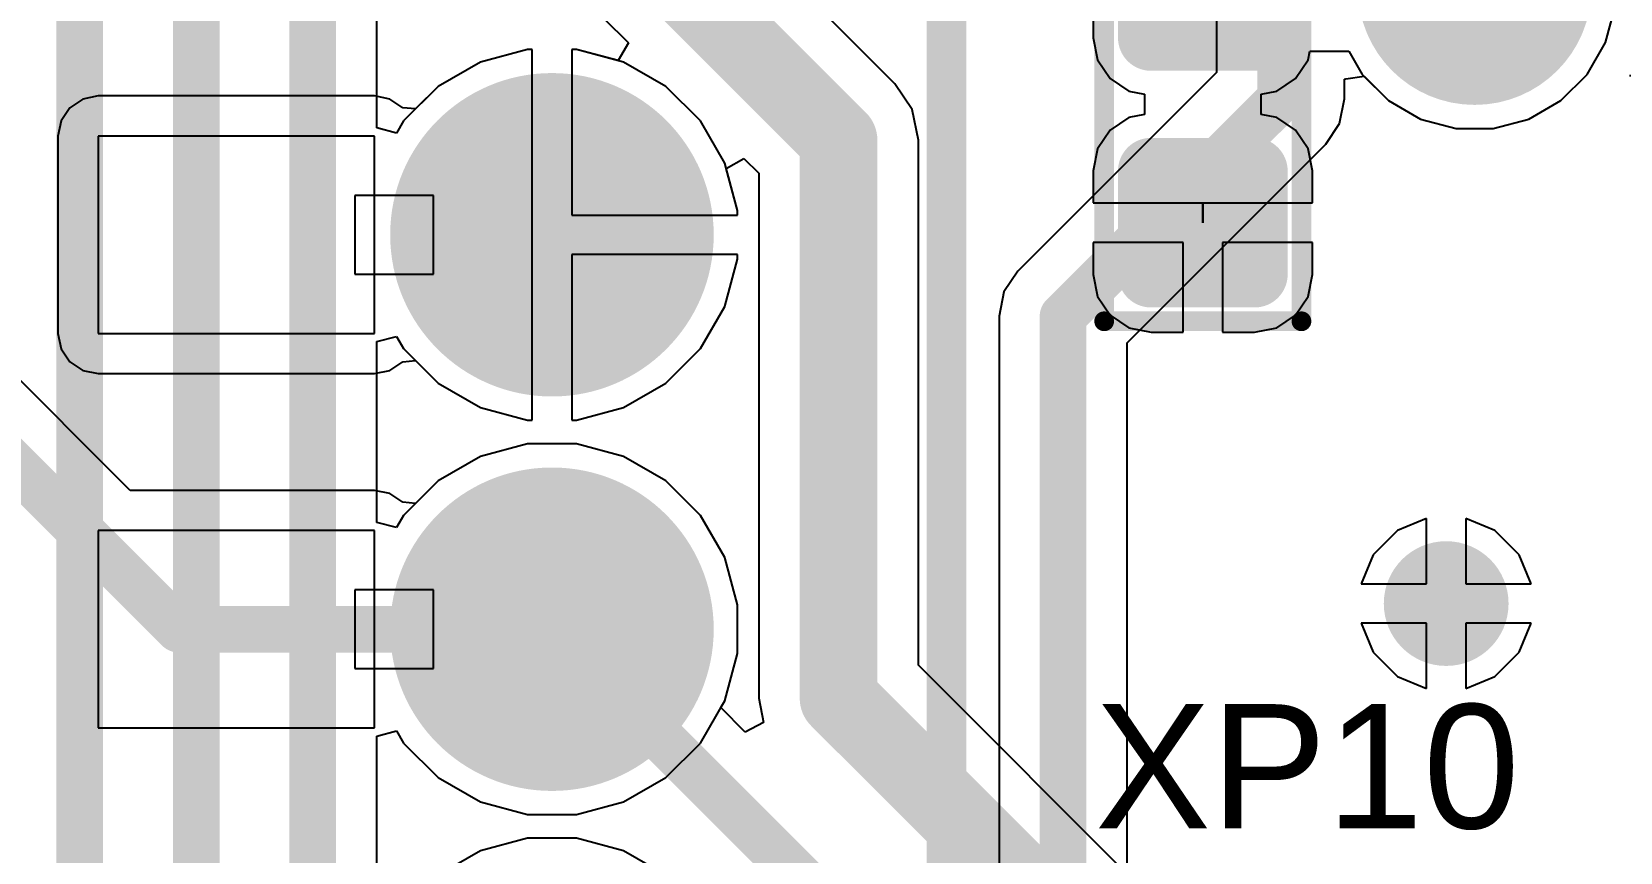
# Model space of a CAD drawing. Header units: inches. Extents: x -0.01 to 4.3, y -0.01 to 7.88.
# Drawn here: x 3.6205 to 4.0231, y 4.525 to 4.733 of the extents above; entities that cross this region are included whole.
import ezdxf

# ---------------------------------------------------------------- set-up
doc = ezdxf.new("R2010")
doc.units = ezdxf.units.IN
doc.header["$MEASUREMENT"] = 0
for name, color, linetype in [('Bottom Layer', 5, 'Continuous'), ('Bottom Overlay', 54, 'Continuous'), ('Bottom Paste', 16, 'Continuous'), ('Bottom Solder', 6, 'Continuous'), ('Mechanical 29', 56, 'Continuous'), ('Multi-Layer', 9, 'Continuous'), ('Pad Holes', 156, 'Continuous'), ('Top Layer', 1, 'Continuous'), ('Top Overlay', 2, 'Continuous'), ('Top Solder', 216, 'Continuous'), ('Via Holes', 16, 'Continuous')]:
    doc.layers.add(name, color=color, linetype=linetype)
doc.styles.add('Arial', font='', dxfattribs={"height": 0.2})
doc.styles.get('Arial').set_extended_font_data('Arial')

# ---------------------------------------------------------------- blocks, each defined once
blk = doc.blocks.new('B___P____4')
at = {"layer": 'Bottom Layer'}
h = blk.add_hatch(color=5, dxfattribs=at)
edge = h.paths.add_edge_path()
edge.add_arc((0.3, 0.85), 0.037, 0, 360)
h = blk.add_hatch(color=5, dxfattribs=at)
edge = h.paths.add_edge_path()
edge.add_arc((0.3, 0.75), 0.037, 0, 360)
at = {"layer": 'Bottom Solder'}
h = blk.add_hatch(color=6, dxfattribs=at)
edge = h.paths.add_edge_path()
edge.add_arc((0.3, 0.85), 0.041, 0, 360)
h = blk.add_hatch(color=6, dxfattribs=at)
edge = h.paths.add_edge_path()
edge.add_arc((0.3, 0.75), 0.041, 0, 360)
at = {"layer": 'Multi-Layer'}
h = blk.add_hatch(color=9, dxfattribs=at)
edge = h.paths.add_edge_path()
edge.add_arc((0.3, 0.85), 0.037, 0, 360)
h = blk.add_hatch(color=9, dxfattribs=at)
edge = h.paths.add_edge_path()
edge.add_arc((0.3, 0.75), 0.037, 0, 360)
at = {"layer": 'Pad Holes'}
h = blk.add_hatch(color=7, dxfattribs=at)
edge = h.paths.add_edge_path()
edge.add_arc((0.3, 0.85), 0.02, 0, 360)
h = blk.add_hatch(color=7, dxfattribs=at)
edge = h.paths.add_edge_path()
edge.add_arc((0.3, 0.75), 0.02, 0, 360)
at = {"layer": 'Top Layer'}
h = blk.add_hatch(color=1, dxfattribs=at)
edge = h.paths.add_edge_path()
edge.add_arc((0.3, 0.85), 0.037, 0, 360)
h = blk.add_hatch(color=1, dxfattribs=at)
edge = h.paths.add_edge_path()
edge.add_arc((0.3, 0.75), 0.037, 0, 360)
at = {"layer": 'Top Solder'}
h = blk.add_hatch(color=216, dxfattribs=at)
edge = h.paths.add_edge_path()
edge.add_arc((0.3, 0.85), 0.041, 0, 360)
h = blk.add_hatch(color=216, dxfattribs=at)
edge = h.paths.add_edge_path()
edge.add_arc((0.3, 0.75), 0.041, 0, 360)
at = {"layer": 'Bottom Layer'}
for p, q in [((0.255, 0.875), (0.185, 0.875)), ((0.185, 0.875), (0.185, 0.825)), ((0.255, 0.825), (0.255, 0.875)), ((0.27, 0.86), (0.25, 0.86)), ((0.25, 0.86), (0.25, 0.84)), ((0.27, 0.84), (0.27, 0.86)), ((0.25, 0.84), (0.27, 0.84)), ((0.185, 0.825), (0.255, 0.825)), ((0.255, 0.775), (0.185, 0.775)), ((0.185, 0.775), (0.185, 0.725)), ((0.255, 0.725), (0.255, 0.775)), ((0.27, 0.76), (0.25, 0.76)), ((0.25, 0.76), (0.25, 0.74)), ((0.27, 0.74), (0.27, 0.76)), ((0.25, 0.74), (0.27, 0.74)), ((0.185, 0.725), (0.255, 0.725))]:
    blk.add_line(p, q, dxfattribs=at)
at = {"layer": 'Top Overlay'}
blk.add_lwpolyline([(0.4, -1.05, 0.01, 0.01, 0), (0.4, 1.05, 0.01, 0.01, 0)], format="xyseb", dxfattribs=at)
blk = doc.blocks.new('R0603_B_22')
at = {"layer": 'Bottom Layer'}
h = blk.add_hatch(color=5, dxfattribs=at)
edge = h.paths.add_edge_path()
edge.add_arc((-0.013125, 0.016875), 0.004375, 180, 270)
edge.add_line((-0.013125, 0.0125), (0.013125, 0.0125))
edge.add_arc((0.013125, 0.016875), 0.004375, 270, 360)
edge.add_line((0.0175, 0.016875), (0.0175, 0.043125))
edge.add_arc((0.013125, 0.043125), 0.004375, 0, 90)
edge.add_line((0.013125, 0.0475), (-0.013125, 0.0475))
edge.add_arc((-0.013125, 0.043125), 0.004375, 90, 180)
edge.add_line((-0.0175, 0.043125), (-0.0175, 0.016875))
h = blk.add_hatch(color=5, dxfattribs=at)
edge = h.paths.add_edge_path()
edge.add_arc((-0.013125, -0.043125), 0.004375, 180, 270)
edge.add_line((-0.013125, -0.0475), (0.013125, -0.0475))
edge.add_arc((0.013125, -0.043125), 0.004375, 270, 360)
edge.add_line((0.0175, -0.043125), (0.0175, -0.016875))
edge.add_arc((0.013125, -0.016875), 0.004375, 0, 90)
edge.add_line((0.013125, -0.0125), (-0.013125, -0.0125))
edge.add_arc((-0.013125, -0.016875), 0.004375, 90, 180)
edge.add_line((-0.0175, -0.016875), (-0.0175, -0.043125))
at = {"layer": 'Bottom Paste'}
h = blk.add_hatch(color=16, dxfattribs=at)
edge = h.paths.add_edge_path()
edge.add_arc((-0.013125, 0.016875), 0.004375, 180, 270)
edge.add_line((-0.013125, 0.0125), (0.013125, 0.0125))
edge.add_arc((0.013125, 0.016875), 0.004375, 270, 360)
edge.add_line((0.0175, 0.016875), (0.0175, 0.043125))
edge.add_arc((0.013125, 0.043125), 0.004375, 0, 90)
edge.add_line((0.013125, 0.0475), (-0.013125, 0.0475))
edge.add_arc((-0.013125, 0.043125), 0.004375, 90, 180)
edge.add_line((-0.0175, 0.043125), (-0.0175, 0.016875))
h = blk.add_hatch(color=16, dxfattribs=at)
edge = h.paths.add_edge_path()
edge.add_arc((-0.013125, -0.043125), 0.004375, 180, 270)
edge.add_line((-0.013125, -0.0475), (0.013125, -0.0475))
edge.add_arc((0.013125, -0.043125), 0.004375, 270, 360)
edge.add_line((0.0175, -0.043125), (0.0175, -0.016875))
edge.add_arc((0.013125, -0.016875), 0.004375, 0, 90)
edge.add_line((0.013125, -0.0125), (-0.013125, -0.0125))
edge.add_arc((-0.013125, -0.016875), 0.004375, 90, 180)
edge.add_line((-0.0175, -0.016875), (-0.0175, -0.043125))
at = {"layer": 'Bottom Solder'}
h = blk.add_hatch(color=6, dxfattribs=at)
edge = h.paths.add_edge_path()
edge.add_arc((-0.013125, 0.016875), 0.008375, 180, 270)
edge.add_line((-0.013125, 0.0085), (0.013125, 0.0085))
edge.add_arc((0.013125, 0.016875), 0.008375, 270, 360)
edge.add_line((0.0215, 0.016875), (0.0215, 0.043125))
edge.add_arc((0.013125, 0.043125), 0.008375, 0, 90)
edge.add_line((0.013125, 0.0515), (-0.013125, 0.0515))
edge.add_arc((-0.013125, 0.043125), 0.008375, 90, 180)
edge.add_line((-0.0215, 0.043125), (-0.0215, 0.016875))
h = blk.add_hatch(color=6, dxfattribs=at)
edge = h.paths.add_edge_path()
edge.add_arc((-0.013125, -0.043125), 0.008375, 180, 270)
edge.add_line((-0.013125, -0.0515), (0.013125, -0.0515))
edge.add_arc((0.013125, -0.043125), 0.008375, 270, 360)
edge.add_line((0.0215, -0.043125), (0.0215, -0.016875))
edge.add_arc((0.013125, -0.016875), 0.008375, 0, 90)
edge.add_line((0.013125, -0.0085), (-0.013125, -0.0085))
edge.add_arc((-0.013125, -0.016875), 0.008375, 90, 180)
edge.add_line((-0.0215, -0.016875), (-0.0215, -0.043125))
at = {"layer": 'Bottom Overlay'}
for points in [[(-0.025, 0.055, 0.005, 0.005, 0), (-0.025, -0.055, 0.005, 0.005, 0)], [(0.025, 0.055, 0.005, 0.005, 0), (-0.025, 0.055, 0.005, 0.005, 0)], [(0.025, 0.055, 0.005, 0.005, 0), (0.025, -0.055, 0.005, 0.005, 0)], [(0.025, -0.055, 0.005, 0.005, 0), (-0.025, -0.055, 0.005, 0.005, 0)]]:
    blk.add_lwpolyline(points, format="xyseb", dxfattribs=at)
for points in [[(-0.02625, 0.055, 0.0025, 0.0025, 1), (-0.02375, 0.055, 0.0025, 0.0025, 1)], [(-0.02625, 0.055, 0.0025, 0.0025, 1), (-0.02375, 0.055, 0.0025, 0.0025, 1)], [(0.02375, 0.055, 0.0025, 0.0025, 1), (0.02625, 0.055, 0.0025, 0.0025, 1)], [(0.02375, 0.055, 0.0025, 0.0025, 1), (0.02625, 0.055, 0.0025, 0.0025, 1)], [(-0.02625, -0.055, 0.0025, 0.0025, 1), (-0.02375, -0.055, 0.0025, 0.0025, 1)], [(-0.02625, -0.055, 0.0025, 0.0025, 1), (-0.02375, -0.055, 0.0025, 0.0025, 1)], [(0.02375, -0.055, 0.0025, 0.0025, 1), (0.02625, -0.055, 0.0025, 0.0025, 1)], [(0.02375, -0.055, 0.0025, 0.0025, 1), (0.02625, -0.055, 0.0025, 0.0025, 1)]]:
    blk.add_lwpolyline(points, format="xyseb", close=True, dxfattribs=at)
blk = doc.blocks.new('______3___27')
at = {"layer": 'Bottom Layer'}
h = blk.add_hatch(color=5, dxfattribs=at)
edge = h.paths.add_edge_path()
edge.add_arc((-0.06208665, -0.01279535), 0.0127952, 180, 270)
edge.add_line((-0.06208665, -0.02559055), (-0.03649595, -0.02559055))
edge.add_arc((-0.03649595, -0.01279535), 0.0127952, 270, 360)
edge.add_line((-0.02370075, -0.01279535), (-0.02370075, 0.01279535))
edge.add_arc((-0.03649595, 0.01279535), 0.0127952, 0, 90)
edge.add_line((-0.03649595, 0.02559055), (-0.06208665, 0.02559055))
edge.add_arc((-0.06208665, 0.01279535), 0.0127952, 90, 180)
edge.add_line((-0.07488185, 0.01279535), (-0.07488185, -0.01279535))
h = blk.add_hatch(color=5, dxfattribs=at)
edge = h.paths.add_edge_path()
edge.add_arc((0.0492913, 0), 0.0255905, 0, 360)
at = {"layer": 'Bottom Solder'}
h = blk.add_hatch(color=6, dxfattribs=at)
edge = h.paths.add_edge_path()
edge.add_arc((-0.06208665, -0.01279535), 0.0167952, 180, 270)
edge.add_line((-0.06208665, -0.02959055), (-0.03649595, -0.02959055))
edge.add_arc((-0.03649595, -0.01279535), 0.0167952, 270, 360)
edge.add_line((-0.01970075, -0.01279535), (-0.01970075, 0.01279535))
edge.add_arc((-0.03649595, 0.01279535), 0.0167952, 0, 90)
edge.add_line((-0.03649595, 0.02959055), (-0.06208665, 0.02959055))
edge.add_arc((-0.06208665, 0.01279535), 0.0167952, 90, 180)
edge.add_line((-0.07888185, 0.01279535), (-0.07888185, -0.01279535))
h = blk.add_hatch(color=6, dxfattribs=at)
edge = h.paths.add_edge_path()
edge.add_arc((0.0492913, 0), 0.0295905, 0, 360)
at = {"layer": 'Multi-Layer'}
h = blk.add_hatch(color=9, dxfattribs=at)
edge = h.paths.add_edge_path()
edge.add_arc((-0.06208665, -0.01279535), 0.0127952, 180, 270)
edge.add_line((-0.06208665, -0.02559055), (-0.03649595, -0.02559055))
edge.add_arc((-0.03649595, -0.01279535), 0.0127952, 270, 360)
edge.add_line((-0.02370075, -0.01279535), (-0.02370075, 0.01279535))
edge.add_arc((-0.03649595, 0.01279535), 0.0127952, 0, 90)
edge.add_line((-0.03649595, 0.02559055), (-0.06208665, 0.02559055))
edge.add_arc((-0.06208665, 0.01279535), 0.0127952, 90, 180)
edge.add_line((-0.07488185, 0.01279535), (-0.07488185, -0.01279535))
h = blk.add_hatch(color=9, dxfattribs=at)
edge = h.paths.add_edge_path()
edge.add_arc((0.0492913, 0), 0.0255905, 0, 360)
at = {"layer": 'Pad Holes'}
h = blk.add_hatch(color=7, dxfattribs=at)
edge = h.paths.add_edge_path()
edge.add_arc((-0.0492913, 0), 0.015748, 0, 360)
h = blk.add_hatch(color=7, dxfattribs=at)
edge = h.paths.add_edge_path()
edge.add_arc((0.0492913, 0), 0.015748, 0, 360)
at = {"layer": 'Top Layer'}
h = blk.add_hatch(color=1, dxfattribs=at)
edge = h.paths.add_edge_path()
edge.add_arc((-0.06208665, -0.01279535), 0.0127952, 180, 270)
edge.add_line((-0.06208665, -0.02559055), (-0.03649595, -0.02559055))
edge.add_arc((-0.03649595, -0.01279535), 0.0127952, 270, 360)
edge.add_line((-0.02370075, -0.01279535), (-0.02370075, 0.01279535))
edge.add_arc((-0.03649595, 0.01279535), 0.0127952, 0, 90)
edge.add_line((-0.03649595, 0.02559055), (-0.06208665, 0.02559055))
edge.add_arc((-0.06208665, 0.01279535), 0.0127952, 90, 180)
edge.add_line((-0.07488185, 0.01279535), (-0.07488185, -0.01279535))
h = blk.add_hatch(color=1, dxfattribs=at)
edge = h.paths.add_edge_path()
edge.add_arc((0.0492913, 0), 0.0255905, 0, 360)
at = {"layer": 'Top Solder'}
h = blk.add_hatch(color=216, dxfattribs=at)
edge = h.paths.add_edge_path()
edge.add_arc((-0.06208665, -0.01279535), 0.0167952, 180, 270)
edge.add_line((-0.06208665, -0.02959055), (-0.03649595, -0.02959055))
edge.add_arc((-0.03649595, -0.01279535), 0.0167952, 270, 360)
edge.add_line((-0.01970075, -0.01279535), (-0.01970075, 0.01279535))
edge.add_arc((-0.03649595, 0.01279535), 0.0167952, 0, 90)
edge.add_line((-0.03649595, 0.02959055), (-0.06208665, 0.02959055))
edge.add_arc((-0.06208665, 0.01279535), 0.0167952, 90, 180)
edge.add_line((-0.07888185, 0.01279535), (-0.07888185, -0.01279535))
h = blk.add_hatch(color=216, dxfattribs=at)
edge = h.paths.add_edge_path()
edge.add_arc((0.0492913, 0), 0.0295905, 0, 360)
at = {"layer": 'Mechanical 29'}
for points in [[(0.0590551, 0, 0.007874, 0.007874, 1), (-0.0590551, 0, 0.007874, 0.007874, 1)], [(-0.0610236, 0, 0.003937, 0.003937, 1), (-0.0570866, 0, 0.003937, 0.003937, 1)], [(0.0570866, 0, 0.003937, 0.003937, 1), (0.0610236, 0, 0.003937, 0.003937, 1)]]:
    blk.add_lwpolyline(points, format="xyseb", close=True, dxfattribs=at)
at = {"layer": 'Top Overlay'}
for points in [[(-0.0605917, 0.0367512, 0.0059055, 0.0059055, -0.4907147700070485), (0.050796, 0.0494143, 0.0059055, 0.0059055, 0)], [(0.0511811, 0.0384023, 0.0059055, 0.0059055, 0), (0.0511811, 0.0472441, 0.0059055, 0.0059055, 0)], [(0.0513177, -0.0488722, 0.0059055, 0.0059055, -0.4940126312439932), (-0.0605917, -0.0367512, 0.0059055, 0.0059055, 0)], [(0.0511811, -0.0472441, 0.0059055, 0.0059055, 0), (0.0511811, -0.0384023, 0.0059055, 0.0059055, 0)]]:
    blk.add_lwpolyline(points, format="xyseb", dxfattribs=at)
for points in [[(0.0493196, 0.0494143, 0.0029527, 0.0029527, 1), (0.0522724, 0.0494143, 0.0029527, 0.0029527, 1)], [(0.0497047, 0.0472441, 0.0029527, 0.0029527, 1), (0.0526575, 0.0472441, 0.0029527, 0.0029527, 1)], [(0.0497047, 0.0384023, 0.0029527, 0.0029527, 1), (0.0526575, 0.0384023, 0.0029527, 0.0029527, 1)], [(-0.0620681, 0.0367512, 0.0029527, 0.0029527, 1), (-0.0591153, 0.0367512, 0.0029527, 0.0029527, 1)], [(-0.0620681, -0.0367512, 0.0029527, 0.0029527, 1), (-0.0591153, -0.0367512, 0.0029527, 0.0029527, 1)], [(0.0497047, -0.0384023, 0.0029527, 0.0029527, 1), (0.0526575, -0.0384023, 0.0029527, 0.0029527, 1)], [(0.0497047, -0.0472441, 0.0029527, 0.0029527, 1), (0.0526575, -0.0472441, 0.0029527, 0.0029527, 1)], [(0.0498413, -0.0488722, 0.0029527, 0.0029527, 1), (0.0527941, -0.0488722, 0.0029527, 0.0029527, 1)]]:
    blk.add_lwpolyline(points, format="xyseb", close=True, dxfattribs=at)
at = {"layer": 'Top Overlay', "style": 'Arial'}
blk.add_text('.', height=0.003937, dxfattribs=at).set_placement((0.0706787, 0.0391827))

msp = doc.modelspace()

# ---------------------------------------------------------------- hatches: boundary and pattern name
at = {"layer": 'Bottom Layer'}
h = msp.add_hatch(color=5, dxfattribs=at)
edge = h.paths.add_edge_path()
edge.add_arc((3.979, 4.588), 0.011811, 0, 360)
at = {"layer": 'Bottom Solder'}
h = msp.add_hatch(color=6, dxfattribs=at)
edge = h.paths.add_edge_path()
edge.add_arc((3.979, 4.588), 0.015811, 0, 360)
at = {"layer": 'Top Layer'}
h = msp.add_hatch(color=1, dxfattribs=at)
edge = h.paths.add_edge_path()
edge.add_arc((3.979, 4.588), 0.011811, 0, 360)
at = {"layer": 'Top Solder'}
h = msp.add_hatch(color=216, dxfattribs=at)
edge = h.paths.add_edge_path()
edge.add_arc((3.979, 4.588), 0.015811, 0, 360)
at = {"layer": 'Via Holes'}
h = msp.add_hatch(color=7, dxfattribs=at)
edge = h.paths.add_edge_path()
edge.add_arc((3.979, 4.588), 0.0059055, 0, 360)

# ---------------------------------------------------------------- linework, layer by layer
at = {"layer": 'Bottom Layer'}
for p, q in [((3.8393056, 4.7197837), (3.7960038, 4.7630855)), ((3.8895411, 4.7576918), (3.8895411, 4.7314418)), ((4.0193855, 4.7302783), (4.0218109, 4.7393301)), ((3.7655068, 4.7363601), (3.7717244, 4.7301425)), ((3.8895411, 4.7314418), (3.8906568, 4.725833)), ((3.7461745, 4.7284961), (3.7342209, 4.7252932)), ((3.7473622, 4.7284961), (3.7461745, 4.7284961)), ((3.7473622, 4.6814961), (3.7473622, 4.7284961)), ((3.7585499, 4.7284961), (3.7573622, 4.7284961)), ((3.7573622, 4.7284961), (3.7573622, 4.6864961)), ((3.7691362, 4.7256596), (3.7585499, 4.7284961)), ((3.7717244, 4.7301425), (3.7691362, 4.7256596)), ((3.9439886, 4.725833), (3.9444344, 4.7280741)), ((3.9444344, 4.7280741), (3.9543279, 4.7280741)), ((3.9543279, 4.7280741), (3.9577409, 4.7221626)), ((4.0146999, 4.7221626), (4.0193855, 4.7302783)), ((3.7342209, 4.7252932), (3.7235035, 4.7191055)), ((3.8906568, 4.725833), (3.8938339, 4.721078)), ((3.9408115, 4.721078), (3.9439886, 4.725833)), ((3.7235035, 4.7191055), (3.7177871, 4.7133891)), ((3.8436912, 4.7132203), (3.8393056, 4.7197837)), ((3.8938339, 4.721078), (3.8985889, 4.7179009)), ((3.9360565, 4.7179009), (3.9408115, 4.721078)), ((3.9577409, 4.7221626), (3.9643673, 4.7155362)), ((4.0080735, 4.7155362), (4.0146999, 4.7221626)), ((3.6334604, 4.7159159), (3.6301526, 4.7137057)), ((3.6373622, 4.716692), (3.6334604, 4.7159159)), ((3.7073622, 4.716692), (3.6373622, 4.716692)), ((3.711264, 4.7159159), (3.7073622, 4.716692)), ((3.7145717, 4.7137058), (3.711264, 4.7159159)), ((3.8985889, 4.7179009), (3.9025358, 4.7171158)), ((3.9025358, 4.7171158), (3.9025358, 4.7120178)), ((3.9321096, 4.7171158), (3.9360565, 4.7179009)), ((3.9321096, 4.7120178), (3.9321096, 4.7171158)), ((3.9643673, 4.7155362), (3.972483, 4.7108506)), ((3.9999578, 4.7108506), (4.0080735, 4.7155362)), ((3.6279424, 4.7103979), (3.6271663, 4.7064961)), ((3.6301526, 4.7137057), (3.6279424, 4.7103979)), ((3.7177871, 4.7133891), (3.7145717, 4.7137058)), ((3.8452312, 4.7054781), (3.8436912, 4.7132203)), ((3.8985889, 4.7112327), (3.8938339, 4.7080556)), ((3.9025358, 4.7120178), (3.8985889, 4.7112327)), ((3.9360565, 4.7112327), (3.9321096, 4.7120178)), ((3.9408115, 4.7080556), (3.9360565, 4.7112327)), ((3.972483, 4.7108506), (3.9815348, 4.7084252)), ((3.990906, 4.7084252), (3.9999578, 4.7108506)), ((3.6271663, 4.7064961), (3.6271663, 4.6564961)), ((3.8938339, 4.7080556), (3.8906568, 4.7033006)), ((3.9439886, 4.7033006), (3.9408115, 4.7080556)), ((3.9815348, 4.7084252), (3.990906, 4.7084252)), ((3.8452312, 4.5723564), (3.8452312, 4.7054781)), ((3.8906568, 4.7033006), (3.8895411, 4.6976918)), ((3.9451043, 4.6976918), (3.9439886, 4.7033006)), ((3.7965257, 4.6982701), (3.8010086, 4.7008583)), ((3.7993622, 4.6876838), (3.7965257, 4.6982701)), ((3.8010086, 4.7008583), (3.8047688, 4.6970981)), ((3.8047688, 4.6970981), (3.8047688, 4.5639764)), ((3.8895411, 4.6976918), (3.8895411, 4.6895669)), ((3.9451043, 4.6895669), (3.9451043, 4.6976918)), ((3.7573622, 4.6864961), (3.7993622, 4.6864961)), ((3.7993622, 4.6864961), (3.7993622, 4.6876838)), ((3.8895411, 4.6895669), (3.9173228, 4.6895669)), ((3.9173228, 4.6895669), (3.9173228, 4.6845669)), ((3.9173228, 4.6845669), (3.9173228, 4.6895669)), ((3.9173228, 4.6895669), (3.9451043, 4.6895669)), ((3.9173228, 4.6845669), (3.9173228, 4.6845669)), ((3.7473622, 4.6344961), (3.7473622, 4.6814961)), ((3.9123228, 4.6795669), (3.8895411, 4.6795669)), ((3.8895411, 4.6795669), (3.8895411, 4.6714418)), ((3.9123228, 4.6567852), (3.9123228, 4.6795669)), ((3.9451043, 4.6795669), (3.9223228, 4.6795669)), ((3.9223228, 4.6795669), (3.9223228, 4.6567852)), ((3.9451043, 4.6714418), (3.9451043, 4.6795669)), ((3.7993622, 4.6764961), (3.7573622, 4.6764961)), ((3.7573622, 4.6764961), (3.7573622, 4.6344961)), ((3.7961593, 4.6633548), (3.7993622, 4.6753084)), ((3.7993622, 4.6753084), (3.7993622, 4.6764961)), ((3.8895411, 4.6714418), (3.8906568, 4.665833)), ((3.9439886, 4.665833), (3.9451043, 4.6714418)), ((3.7899716, 4.6526374), (3.7961593, 4.6633548)), ((3.8906568, 4.665833), (3.8938339, 4.661078)), ((3.9408115, 4.661078), (3.9439886, 4.665833)), ((3.6454985, 4.616692), (3.6034635, 4.658727)), ((3.8938339, 4.661078), (3.8985889, 4.6579009)), ((3.9360565, 4.6579009), (3.9408115, 4.661078)), ((3.6271663, 4.6564961), (3.6279424, 4.6525943)), ((3.8985889, 4.6579009), (3.9041977, 4.6567852)), ((3.9041977, 4.6567852), (3.9123228, 4.6567852)), ((3.9223228, 4.6567852), (3.9304477, 4.6567852)), ((3.9304477, 4.6567852), (3.9360565, 4.6579009)), ((3.6279424, 4.6525943), (3.6301526, 4.6492865)), ((3.7812209, 4.6438867), (3.7899716, 4.6526374)), ((3.6301526, 4.6492865), (3.6334604, 4.6470763)), ((3.6334604, 4.6470763), (3.6373622, 4.6463002)), ((3.6373622, 4.6463002), (3.7073622, 4.6463002)), ((3.7073622, 4.6463002), (3.711264, 4.6470763)), ((3.711264, 4.6470763), (3.7145717, 4.6492864)), ((3.7145717, 4.6492864), (3.7177871, 4.6496031)), ((3.7177871, 4.6496031), (3.7235035, 4.6438867)), ((3.7235035, 4.6438867), (3.7342209, 4.637699)), ((3.7705035, 4.637699), (3.7812209, 4.6438867)), ((3.7342209, 4.637699), (3.7461745, 4.6344961)), ((3.7461745, 4.6344961), (3.7473622, 4.6344961)), ((3.7573622, 4.6344961), (3.7585499, 4.6344961)), ((3.7585499, 4.6344961), (3.7705035, 4.637699)), ((3.7461745, 4.6284961), (3.7342209, 4.6252932)), ((3.7585499, 4.6284961), (3.7461745, 4.6284961)), ((3.7705035, 4.6252932), (3.7585499, 4.6284961)), ((3.7342209, 4.6252932), (3.7235035, 4.6191055)), ((3.7812209, 4.6191055), (3.7705035, 4.6252932)), ((3.7235035, 4.6191055), (3.7177871, 4.6133891)), ((3.7899716, 4.6103548), (3.7812209, 4.6191055)), ((3.7073622, 4.616692), (3.6454985, 4.616692)), ((3.711264, 4.6159159), (3.7073622, 4.616692)), ((3.7145717, 4.6137058), (3.711264, 4.6159159)), ((3.7177871, 4.6133891), (3.7145717, 4.6137058)), ((3.7961593, 4.5996374), (3.7899716, 4.6103548)), ((3.9666451, 4.6064905), (3.9605095, 4.6003549)), ((3.974, 4.609537), (3.9666451, 4.6064905)), ((3.974, 4.593), (3.974, 4.609537)), ((3.9913549, 4.6064905), (3.984, 4.609537)), ((3.984, 4.609537), (3.984, 4.593)), ((3.9974905, 4.6003549), (3.9913549, 4.6064905)), ((3.7993622, 4.5876838), (3.7961593, 4.5996374)), ((3.9605095, 4.6003549), (3.957463, 4.593)), ((4.000537, 4.593), (3.9974905, 4.6003549)), ((3.957463, 4.593), (3.974, 4.593)), ((3.984, 4.593), (4.000537, 4.593)), ((3.7993622, 4.5753084), (3.7993622, 4.5876838)), ((3.974, 4.583), (3.957463, 4.583)), ((3.957463, 4.583), (3.9605095, 4.5756451)), ((3.974, 4.566463), (3.974, 4.583)), ((4.000537, 4.583), (3.984, 4.583)), ((3.984, 4.583), (3.984, 4.566463)), ((3.9974905, 4.5756451), (4.000537, 4.583)), ((3.7961593, 4.5633548), (3.7993622, 4.5753084)), ((3.9605095, 4.5756451), (3.9666451, 4.5695095)), ((3.9913549, 4.5695095), (3.9974905, 4.5756451)), ((3.9239009, 4.4936867), (3.8452312, 4.5723564)), ((3.9666451, 4.5695095), (3.974, 4.566463)), ((3.984, 4.566463), (3.9913549, 4.5695095)), ((3.7951632, 4.5616295), (3.7961593, 4.5633548)), ((3.8013728, 4.5554199), (3.7951632, 4.5616295)), ((3.8047688, 4.5639764), (3.8059808, 4.557883)), ((3.8059808, 4.557883), (3.8013728, 4.5554199))]:
    msp.add_line(p, q, dxfattribs=at)
for points in [[(3.7523622, 4.7781159, 0.019685, 0.019685, 0), (3.825, 4.7054781, 0.019685, 0.019685, 0)], [(3.825, 4.5639764, 0.019685, 0.019685, 0), (3.825, 4.7054781, 0.019685, 0.019685, 0)], [(3.5919963, 4.6472598, 0.011811, 0.011811, 0), (3.65776, 4.5814961, 0.011811, 0.011811, 0)], [(3.65776, 4.5814961, 0.011811, 0.011811, 0), (3.7523622, 4.5814961, 0.011811, 0.011811, 0)], [(3.7523622, 4.5814961, 0.011811, 0.011811, 0), (3.8759059, 4.4579524, 0.011811, 0.011811, 0)], [(3.825, 4.5639764, 0.019685, 0.019685, 0), (3.9370079, 4.4519685, 0.019685, 0.019685, 0)]]:
    msp.add_lwpolyline(points, format="xyseb", dxfattribs=at)
for points in [[(3.8200788, 4.7054781, 0.0098425, 0.0098425, 1), (3.8299212, 4.7054781, 0.0098425, 0.0098425, 1)], [(3.8200788, 4.7054781, 0.0098425, 0.0098425, 1), (3.8299212, 4.7054781, 0.0098425, 0.0098425, 1)], [(3.6548073, 4.5814961, 0.0059055, 0.0059055, 1), (3.6607127, 4.5814961, 0.0059055, 0.0059055, 1)], [(3.6548073, 4.5814961, 0.0059055, 0.0059055, 1), (3.6607127, 4.5814961, 0.0059055, 0.0059055, 1)], [(3.7494095, 4.5814961, 0.0059055, 0.0059055, 1), (3.7553149, 4.5814961, 0.0059055, 0.0059055, 1)], [(3.7494095, 4.5814961, 0.0059055, 0.0059055, 1), (3.7553149, 4.5814961, 0.0059055, 0.0059055, 1)], [(3.8200788, 4.5639764, 0.0098425, 0.0098425, 1), (3.8299212, 4.5639764, 0.0098425, 0.0098425, 1)], [(3.8200788, 4.5639764, 0.0098425, 0.0098425, 1), (3.8299212, 4.5639764, 0.0098425, 0.0098425, 1)]]:
    msp.add_lwpolyline(points, format="xyseb", close=True, dxfattribs=at)
at = {"layer": 'Top Layer'}
for p, q in [((3.9207907, 4.9525109), (3.9207907, 4.7226651)), ((3.7079573, 4.7085847), (3.7079573, 4.7544075)), ((4.0193855, 4.7302783), (4.0218109, 4.7393301)), ((3.7461745, 4.7284961), (3.7342209, 4.7252932)), ((3.7473622, 4.7284961), (3.7461745, 4.7284961)), ((3.7473622, 4.6814961), (3.7473622, 4.7284961)), ((3.7585499, 4.7284961), (3.7573622, 4.7284961)), ((3.7573622, 4.7284961), (3.7573622, 4.6864961)), ((3.7705035, 4.7252932), (3.7585499, 4.7284961)), ((4.0146999, 4.7221626), (4.0193855, 4.7302783)), ((3.7342209, 4.7252932), (3.7235035, 4.7191055)), ((3.7812209, 4.7191055), (3.7705035, 4.7252932)), ((3.9207907, 4.7226651), (3.8704226, 4.672297)), ((3.7235035, 4.7191055), (3.7147528, 4.7103548)), ((3.7899716, 4.7103548), (3.7812209, 4.7191055)), ((3.9532249, 4.7209525), (3.9535422, 4.7210375)), ((3.9532249, 4.7159478), (3.9532249, 4.7209525)), ((3.9535422, 4.7210375), (3.9582249, 4.7216786)), ((3.9582249, 4.7216786), (3.9643673, 4.7155362)), ((4.0080735, 4.7155362), (4.0146999, 4.7221626)), ((3.9519904, 4.7097418), (3.9532249, 4.7159478)), ((3.9643673, 4.7155362), (3.972483, 4.7108506)), ((3.9999578, 4.7108506), (4.0080735, 4.7155362)), ((3.7147528, 4.7103548), (3.7129573, 4.707245)), ((3.7961593, 4.6996374), (3.7899716, 4.7103548)), ((3.972483, 4.7108506), (3.9815348, 4.7084252)), ((3.990906, 4.7084252), (3.9999578, 4.7108506)), ((3.7129573, 4.707245), (3.7079573, 4.7085847)), ((3.948475, 4.7044806), (3.9519904, 4.7097418)), ((3.9815348, 4.7084252), (3.990906, 4.7084252)), ((3.8981069, 4.6541125), (3.948475, 4.7044806)), ((3.7993622, 4.6876838), (3.7961593, 4.6996374)), ((3.7573622, 4.6864961), (3.7993622, 4.6864961)), ((3.7993622, 4.6864961), (3.7993622, 4.6876838)), ((3.7473622, 4.6344961), (3.7473622, 4.6814961)), ((3.7993622, 4.6764961), (3.7573622, 4.6764961)), ((3.7573622, 4.6764961), (3.7573622, 4.6344961)), ((3.7961593, 4.6633548), (3.7993622, 4.6753084)), ((3.7993622, 4.6753084), (3.7993622, 4.6764961)), ((3.8704226, 4.672297), (3.8669072, 4.6670358)), ((3.8669072, 4.6670358), (3.8656727, 4.6608298)), ((3.7899716, 4.6526374), (3.7961593, 4.6633548)), ((3.8656727, 4.6608298), (3.8656727, 4.217741)), ((3.7079577, 4.6544068), (3.7129577, 4.6557465)), ((3.7079577, 4.6085854), (3.7079577, 4.6544068)), ((3.7129577, 4.6557465), (3.7147528, 4.6526374)), ((3.8981069, 4.4880521), (3.8981069, 4.6541125)), ((3.7147528, 4.6526374), (3.7235035, 4.6438867)), ((3.7812209, 4.6438867), (3.7899716, 4.6526374)), ((3.7235035, 4.6438867), (3.7342209, 4.637699)), ((3.7705035, 4.637699), (3.7812209, 4.6438867)), ((3.7342209, 4.637699), (3.7461745, 4.6344961)), ((3.7461745, 4.6344961), (3.7473622, 4.6344961)), ((3.7573622, 4.6344961), (3.7585499, 4.6344961)), ((3.7585499, 4.6344961), (3.7705035, 4.637699)), ((3.7461745, 4.6284961), (3.7342209, 4.6252932)), ((3.7585499, 4.6284961), (3.7461745, 4.6284961)), ((3.7705035, 4.6252932), (3.7585499, 4.6284961)), ((3.7342209, 4.6252932), (3.7235035, 4.6191055)), ((3.7812209, 4.6191055), (3.7705035, 4.6252932)), ((3.7235035, 4.6191055), (3.7147528, 4.6103548)), ((3.7899716, 4.6103548), (3.7812209, 4.6191055)), ((3.7147528, 4.6103548), (3.7129577, 4.6072457)), ((3.7961593, 4.5996374), (3.7899716, 4.6103548)), ((3.7129577, 4.6072457), (3.7079577, 4.6085854)), ((3.9666451, 4.6064905), (3.9605095, 4.6003549)), ((3.974, 4.609537), (3.9666451, 4.6064905)), ((3.974, 4.593), (3.974, 4.609537)), ((3.9913549, 4.6064905), (3.984, 4.609537)), ((3.984, 4.609537), (3.984, 4.593)), ((3.9974905, 4.6003549), (3.9913549, 4.6064905)), ((3.7993622, 4.5876838), (3.7961593, 4.5996374)), ((3.9605095, 4.6003549), (3.957463, 4.593)), ((4.000537, 4.593), (3.9974905, 4.6003549)), ((3.957463, 4.593), (3.974, 4.593)), ((3.984, 4.593), (4.000537, 4.593)), ((3.7993622, 4.5753084), (3.7993622, 4.5876838)), ((3.974, 4.583), (3.957463, 4.583)), ((3.957463, 4.583), (3.9605095, 4.5756451)), ((3.974, 4.566463), (3.974, 4.583)), ((4.000537, 4.583), (3.984, 4.583)), ((3.984, 4.583), (3.984, 4.566463)), ((3.9974905, 4.5756451), (4.000537, 4.583)), ((3.7961593, 4.5633548), (3.7993622, 4.5753084)), ((3.9605095, 4.5756451), (3.9666451, 4.5695095)), ((3.9913549, 4.5695095), (3.9974905, 4.5756451)), ((3.9666451, 4.5695095), (3.974, 4.566463)), ((3.984, 4.566463), (3.9913549, 4.5695095)), ((3.7899716, 4.5526374), (3.7961593, 4.5633548)), ((3.7079577, 4.5544068), (3.7129577, 4.5557465)), ((3.7079577, 4.5085854), (3.7079577, 4.5544068)), ((3.7129577, 4.5557465), (3.7147528, 4.5526374)), ((3.7147528, 4.5526374), (3.7235035, 4.5438867)), ((3.7812209, 4.5438867), (3.7899716, 4.5526374)), ((3.7235035, 4.5438867), (3.7342209, 4.537699)), ((3.7705035, 4.537699), (3.7812209, 4.5438867)), ((3.7342209, 4.537699), (3.7461745, 4.5344961)), ((3.7585499, 4.5344961), (3.7705035, 4.537699)), ((3.7461745, 4.5344961), (3.7585499, 4.5344961)), ((3.7342209, 4.5252932), (3.7235035, 4.5191055)), ((3.7461745, 4.5284961), (3.7342209, 4.5252932)), ((3.7585499, 4.5284961), (3.7461745, 4.5284961)), ((3.7705035, 4.5252932), (3.7585499, 4.5284961)), ((3.7812209, 4.5191055), (3.7705035, 4.5252932))]:
    msp.add_line(p, q, dxfattribs=at)
for points in [[(3.9370078, 4.7159478, 0.011811, 0.011811, 0), (3.9370078, 5.1657537, 0.011811, 0.011811, 0)], [(3.6326852, 4.6693509, 0.011811, 0.011811, 0), (3.6326852, 4.8310677, 0.011811, 0.011811, 0)], [(3.6622127, 4.6815815, 0.011811, 0.011811, 0), (3.6622127, 4.8188371, 0.011811, 0.011811, 0)], [(3.6917402, 4.6938121, 0.011811, 0.011811, 0), (3.6917402, 4.8066065, 0.011811, 0.011811, 0)], [(3.8818898, 4.6608298, 0.011811, 0.011811, 0), (3.9370078, 4.7159478, 0.011811, 0.011811, 0)], [(3.6917402, 4.6938121, 0.011811, 0.011811, 0), (3.6917406, 4.6938117, 0.011811, 0.011811, 0)], [(3.6917406, 4.5066069, 0.011811, 0.011811, 0), (3.6917406, 4.6938117, 0.011811, 0.011811, 0)], [(3.6622127, 4.6815815, 0.011811, 0.011811, 0), (3.6622131, 4.6815811, 0.011811, 0.011811, 0)], [(3.6622131, 4.5188375, 0.011811, 0.011811, 0), (3.6622131, 4.6815811, 0.011811, 0.011811, 0)], [(3.6326852, 4.6693509, 0.011811, 0.011811, 0), (3.6326856, 4.6693505, 0.011811, 0.011811, 0)], [(3.6326856, 4.5310681, 0.011811, 0.011811, 0), (3.6326856, 4.6693505, 0.011811, 0.011811, 0)], [(3.8818898, 4.2110237, 0.011811, 0.011811, 0), (3.8818898, 4.6608298, 0.011811, 0.011811, 0)], [(3.6326852, 4.5310677, 0.011811, 0.011811, 0), (3.6326856, 4.5310681, 0.011811, 0.011811, 0)], [(3.6326852, 3.9011731, 0.011811, 0.011811, 0), (3.6326852, 4.5310677, 0.011811, 0.011811, 0)]]:
    msp.add_lwpolyline(points, format="xyseb", dxfattribs=at)
for points in [[(3.9340551, 4.7159478, 0.0059055, 0.0059055, 1), (3.9399605, 4.7159478, 0.0059055, 0.0059055, 1)], [(3.9340551, 4.7159478, 0.0059055, 0.0059055, 1), (3.9399605, 4.7159478, 0.0059055, 0.0059055, 1)], [(3.6887875, 4.6938121, 0.0059055, 0.0059055, 1), (3.6946929, 4.6938121, 0.0059055, 0.0059055, 1)], [(3.6887875, 4.6938121, 0.0059055, 0.0059055, 1), (3.6946929, 4.6938121, 0.0059055, 0.0059055, 1)], [(3.6887879, 4.6938117, 0.0059055, 0.0059055, 1), (3.6946933, 4.6938117, 0.0059055, 0.0059055, 1)], [(3.6887879, 4.6938117, 0.0059055, 0.0059055, 1), (3.6946933, 4.6938117, 0.0059055, 0.0059055, 1)], [(3.65926, 4.6815815, 0.0059055, 0.0059055, 1), (3.6651654, 4.6815815, 0.0059055, 0.0059055, 1)], [(3.65926, 4.6815815, 0.0059055, 0.0059055, 1), (3.6651654, 4.6815815, 0.0059055, 0.0059055, 1)], [(3.6592604, 4.6815811, 0.0059055, 0.0059055, 1), (3.6651658, 4.6815811, 0.0059055, 0.0059055, 1)], [(3.6592604, 4.6815811, 0.0059055, 0.0059055, 1), (3.6651658, 4.6815811, 0.0059055, 0.0059055, 1)], [(3.6297325, 4.6693509, 0.0059055, 0.0059055, 1), (3.6356379, 4.6693509, 0.0059055, 0.0059055, 1)], [(3.6297325, 4.6693509, 0.0059055, 0.0059055, 1), (3.6356379, 4.6693509, 0.0059055, 0.0059055, 1)], [(3.6297329, 4.6693505, 0.0059055, 0.0059055, 1), (3.6356383, 4.6693505, 0.0059055, 0.0059055, 1)], [(3.6297329, 4.6693505, 0.0059055, 0.0059055, 1), (3.6356383, 4.6693505, 0.0059055, 0.0059055, 1)], [(3.8789371, 4.6608298, 0.0059055, 0.0059055, 1), (3.8848425, 4.6608298, 0.0059055, 0.0059055, 1)], [(3.8789371, 4.6608298, 0.0059055, 0.0059055, 1), (3.8848425, 4.6608298, 0.0059055, 0.0059055, 1)], [(3.6297325, 4.5310677, 0.0059055, 0.0059055, 1), (3.6356379, 4.5310677, 0.0059055, 0.0059055, 1)], [(3.6297325, 4.5310677, 0.0059055, 0.0059055, 1), (3.6356379, 4.5310677, 0.0059055, 0.0059055, 1)], [(3.6297329, 4.5310681, 0.0059055, 0.0059055, 1), (3.6356383, 4.5310681, 0.0059055, 0.0059055, 1)], [(3.6297329, 4.5310681, 0.0059055, 0.0059055, 1), (3.6356383, 4.5310681, 0.0059055, 0.0059055, 1)]]:
    msp.add_lwpolyline(points, format="xyseb", close=True, dxfattribs=at)

# ---------------------------------------------------------------- block references
msp.add_blockref('B___P____4', (3.4523622, 3.8314961))
for name, p, rotation in [('______3___27', (3.9862204, 4.793307), 270), ('R0603_B_22', (3.9173227, 4.7145668), 180)]:
    msp.add_blockref(name, p, dxfattribs=dict(rotation=rotation))

# ---------------------------------------------------------------- texts
at = {"layer": 'Top Overlay', "style": 'Arial'}
msp.add_text('XP10', height=0.0314961, dxfattribs=at).set_placement((3.89, 4.531))

doc.saveas('drawing.dxf')
